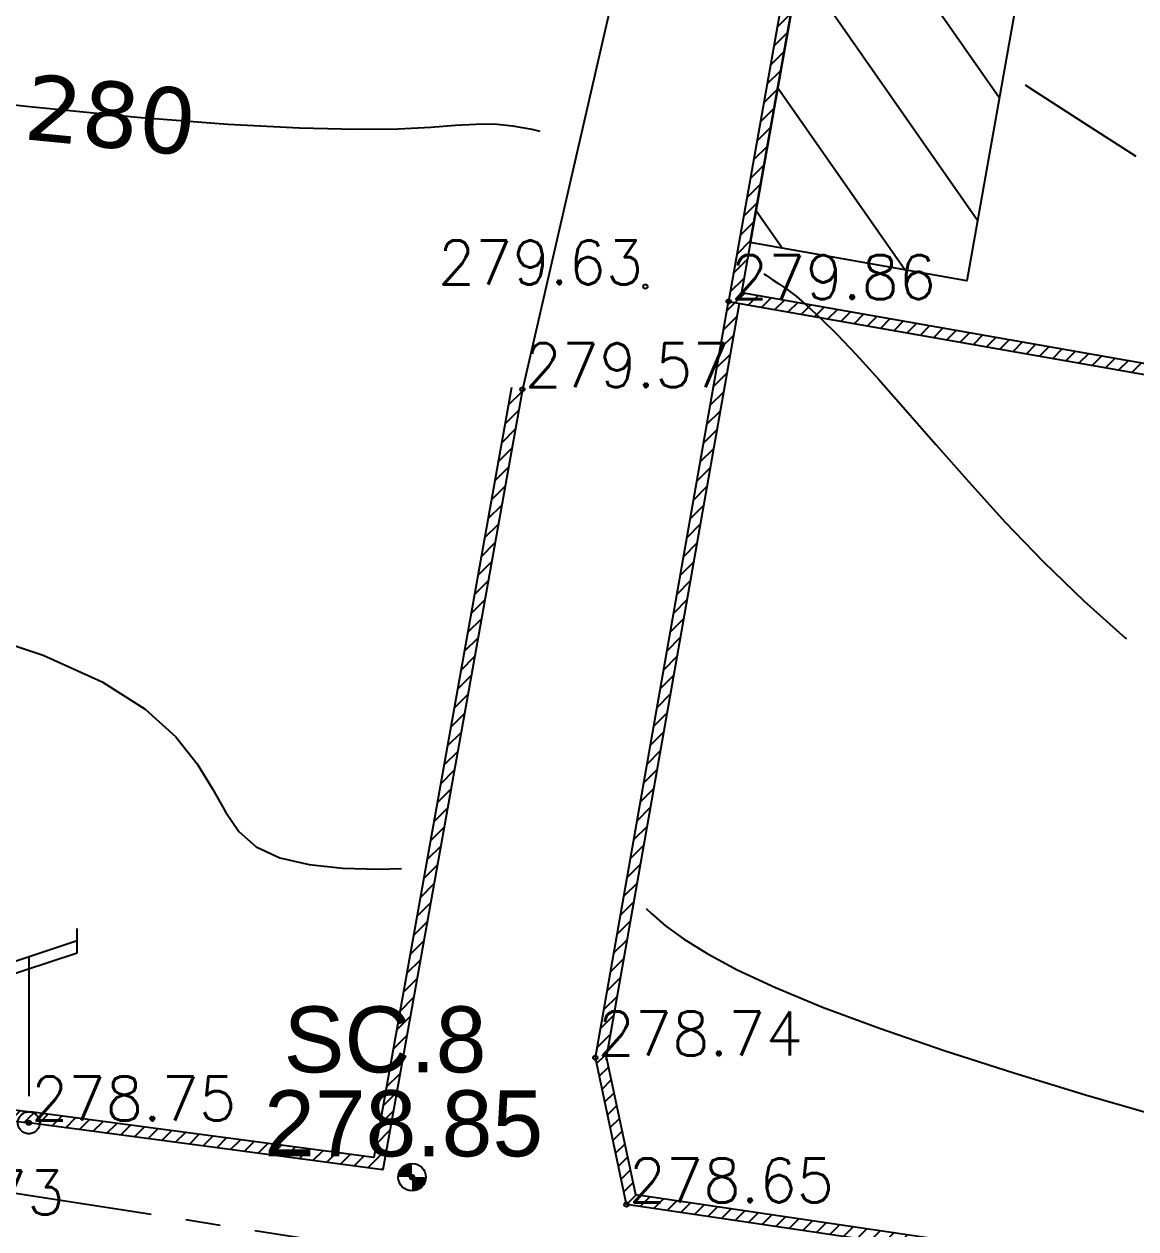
# Model space of a CAD drawing. Extents: x 524954 to 526204, y 9523489 to 9524010.
# Drawn here: x 525813.97 to 525839.24, y 9523701.5 to 9523728.89 of the extents above; entities that cross this region are included whole.
import ezdxf
from ezdxf.enums import TextEntityAlignment as Align

# ---------------------------------------------------------------- set-up
doc = ezdxf.new("R2010")
doc.units = 0
doc.header["$PDMODE"] = 33
doc.header["$PDSIZE"] = 0.1
doc.linetypes.add('AXES2', pattern=[28.575, 19.05, -3.175, 3.175, -3.175])
doc.linetypes.add('CACHE2', pattern=[4.7625, 3.175, -1.5875])
for name, color, linetype in [('Axe_Piste', 3, 'AXES2'), ('Bati', 6, 'Continuous'), ('Bati_H', 1, 'Continuous'), ('Cloture', 7, 'Continuous'), ('CN_01_00', 3, 'Continuous'), ('CN_10_00', 1, 'Continuous'), ('Cotation Courbes de niveau', 7, 'Continuous'), ('Murs', 1, 'Continuous'), ('Réseau_Electrique', 1, 'CACHE2'), ('TopoAlt', 3, 'Continuous'), ('TopoAlt polygo', 7, 'Continuous'), ('TOPOJIS', 7, 'Continuous'), ('TOPOJIS polygo', 1, 'Continuous'), ('TopoMat polygo', 1, 'Continuous')]:
    doc.layers.add(name, color=color, linetype=linetype)
doc.styles.add('Arial 1.0', font='arial.ttf', dxfattribs={"width": 0.99, "height": 1})
doc.styles.add('Simplex 1.0', font='Simplex.shx', dxfattribs={"width": 0.99, "height": 1})
doc.styles.add('Verdana 1.0', font='verdana.ttf', dxfattribs={"width": 0.99, "height": 1})
doc.linetypes.add('LIMITE1', pattern='A,6.35,-2.54,[133,ltypeshp.shx,S=2.54,R=0,X=-2.54,Y=0],-2.54,25.4', length=36.83)
pattern_1 = [(45, (0, 0), (-0.1767766952966, 0.1767766952966), [])]

# ---------------------------------------------------------------- blocks, each defined once
blk = doc.blocks.new('TCPOINT M')
at = {"color": 0}
blk.add_point((0, 0), dxfattribs=at)
at = {"layer": 'TopoAlt', "style": 'Simplex 1.0', "width": 0.99}
blk.add_attdef('ALT', (0.15, 0.15), '', height=1, dxfattribs=at)
blk = doc.blocks.new('e004')
at = {"color": 0}
blk.add_line((0, 3.777478), (0, 0.25), dxfattribs=at)
for points in [[(-1.096503, 3.137365), (-1.096503, 3.412949), (1.096503, 4.142007), (1.096503, 4.417591)], [(-1.096503, 2.861781), (-1.096503, 3.137365), (1.096503, 3.866423), (1.096503, 4.142007)]]:
    blk.add_lwpolyline(points, dxfattribs=at)
blk.add_circle((0, 0), 0.25, dxfattribs=at)
blk = doc.blocks.new('TCPOINT polygo')
at = {"color": 0, "const_width": 0.075}
blk.add_lwpolyline([(0, 0.0375, 1), (0, -0.0375, 1)], format="xyb", close=True, dxfattribs=at)
at = {"color": 0}
blk.add_point((0, 0), dxfattribs=at)
at = {"layer": 'TopoAlt polygo', "style": 'Arial 1.0', "width": 0.99}
blk.add_attdef('ALT', (0.15, 0.15), '', height=2, dxfattribs=at)
at = {"layer": 'TopoMat polygo', "style": 'Arial 1.0', "width": 0.99}
blk.add_attdef('MAT', text='', height=2, dxfattribs=at).set_placement((0.15, -2.5), align=Align.TOP_LEFT)
blk = doc.blocks.new('t014')
at = {"color": 0, "const_width": 1.249375}
for points in [[(0, 0.625313, 0.414214), (-0.625313, 0, 1)], [(0, -0.625312, 0.414214), (0.625313, 0, 0.414214)]]:
    blk.add_lwpolyline(points, format="xyb", dxfattribs=at)
at = {"color": 0}
blk.add_circle((0, 0), 1.25, dxfattribs=at)

msp = doc.modelspace()

# ---------------------------------------------------------------- hatches: boundary and pattern name
at = {"layer": 'Bati_H'}
h = msp.add_hatch(dxfattribs=at)
h.set_pattern_fill('_U', color=256, scale=2, angle=124.9327, style=0, pattern_type=0)
h.set_pattern_definition([(124.93271597, (0, 0), (-1.6396500922, -1.145228176), [])])
h.paths.add_polyline_path([(525830.473, 9523723.923), (525832.094, 9523733.054), (525837.019, 9523732.179), (525835.398, 9523723.048)])
at = {"layer": 'Murs'}
h = msp.add_hatch(dxfattribs=at)
h.set_pattern_fill('_U', color=256, scale=0.25, angle=45, style=0, pattern_type=0)
h.set_pattern_definition(pattern_1)
h.paths.add_polyline_path([(525833.495, 9523742.374), (525829.981, 9523722.584), (525849.886, 9523719.086), (525852.284, 9523738.689), (525852.284, 9523738.689)])
h.paths.add_polyline_path([(525833.696, 9523742.079), (525830.271, 9523722.786), (525849.67, 9523719.377), (525852.007, 9523738.488)], flags=0)
h = msp.add_hatch(dxfattribs=at)
h.set_pattern_fill('_U', color=256, scale=0.25, angle=45, style=0, pattern_type=0)
h.set_pattern_definition(pattern_1)
h.paths.add_polyline_path([(525785.02, 9523728.405), (525781.532, 9523709.019), (525787.802, 9523707.277), (525814.073, 9523703.914), (525814.105, 9523704.162), (525787.851, 9523707.523), (525781.819, 9523709.199), (525785.266, 9523728.361)])
h = msp.add_hatch(dxfattribs=at)
h.set_pattern_fill('_U', color=256, scale=0.25, angle=45, style=0, pattern_type=0)
h.set_pattern_definition(pattern_1)
h.paths.add_polyline_path([(525826.951, 9523705.394), (525829.981, 9523722.584), (525830.227, 9523722.54), (525827.198, 9523705.351)])
h = msp.add_hatch(dxfattribs=at)
h.set_pattern_fill('_U', color=256, scale=0.25, angle=45, style=0, pattern_type=0)
h.set_pattern_definition(pattern_1)
h.paths.add_polyline_path([(525825.293, 9523720.582), (525822.121, 9523702.846), (525814.073, 9523703.914), (525814.106, 9523704.162), (525821.917, 9523703.125), (525825.047, 9523720.626)])
h = msp.add_hatch(dxfattribs=at)
h.set_pattern_fill('_U', color=256, scale=0.25, angle=45, style=0, pattern_type=0)
h.set_pattern_definition(pattern_1)
h.paths.add_polyline_path([(525846.894, 9523699.216), (525827.66, 9523702.055), (525826.951, 9523705.394), (525827.196, 9523705.446), (525827.869, 9523702.277), (525846.931, 9523699.463)])

# ---------------------------------------------------------------- linework, layer by layer
at = {"layer": 'Axe_Piste', "ltscale": 0.25, "flags": 128}
msp.add_lwpolyline([(525613.228, 9523720.669), (525626.827, 9523720.401), (525643.945, 9523719.587), (525674.498, 9523717.677), (525731.479, 9523713.01), (525740.572, 9523711.637), (525777.063, 9523706.435), (525784.098, 9523706.94), (525827.588, 9523700.163)], dxfattribs=at)
at = {"layer": 'Bati', "flags": 128}
msp.add_lwpolyline([(525830.473, 9523723.923), (525832.094, 9523733.054), (525837.019, 9523732.179), (525835.398, 9523723.048)], close=True, dxfattribs=at)
at = {"layer": 'Cloture', "linetype": 'LIMITE1', "ltscale": 0.1, "flags": 128}
msp.add_lwpolyline([(525830.481, 9523743.136), (525825.293, 9523720.582)], dxfattribs=at)
at = {"layer": 'Cloture', "flags": 128}
for points in [[(525833.495, 9523742.374), (525829.981, 9523722.584), (525849.886, 9523719.086), (525852.284, 9523738.689), (525852.284, 9523738.689)], [(525833.696, 9523742.079), (525830.271, 9523722.786), (525849.67, 9523719.377), (525852.007, 9523738.488)]]:
    msp.add_lwpolyline(points, close=True, dxfattribs=at)
for points in [[(525785.02, 9523728.405), (525781.532, 9523709.019), (525787.802, 9523707.277), (525814.073, 9523703.914)], [(525785.266, 9523728.361), (525781.819, 9523709.199), (525787.851, 9523707.523), (525814.105, 9523704.162)], [(525826.951, 9523705.394), (525829.981, 9523722.584)], [(525827.198, 9523705.351), (525830.227, 9523722.54)], [(525825.293, 9523720.582), (525822.121, 9523702.846), (525814.073, 9523703.914)], [(525825.047, 9523720.626), (525821.917, 9523703.125), (525814.106, 9523704.162)], [(525846.894, 9523699.216), (525827.66, 9523702.055), (525826.951, 9523705.394)], [(525846.931, 9523699.463), (525827.869, 9523702.277), (525827.196, 9523705.446)]]:
    msp.add_lwpolyline(points, dxfattribs=at)
at = {"layer": 'CN_01_00', "flags": 128}
for points, elevation in [([(525836.72, 9523727.504), (525836.943, 9523727.358), (525838.033, 9523726.654), (525839.24, 9523725.881)], 281), ([(525812.658, 9523715.117), (525814.402, 9523714.546), (525815.741, 9523713.94), (525816.721, 9523713.313), (525817.416, 9523712.685), (525817.902, 9523712.075), (525818.252, 9523711.501), (525818.542, 9523710.982), (525818.847, 9523710.536), (525819.24, 9523710.183), (525819.778, 9523709.935), (525820.445, 9523709.781), (525821.204, 9523709.702), (525822.02, 9523709.682), (525822.545, 9523709.695)], 279), ([(525828.103, 9523708.784), (525828.232, 9523708.66), (525828.547, 9523708.392), (525828.958, 9523708.092), (525829.492, 9523707.759), (525830.178, 9523707.392), (525831.043, 9523706.987), (525832.117, 9523706.544), (525833.411, 9523706.064), (525834.88, 9523705.56), (525836.462, 9523705.05), (525838.097, 9523704.551), (525839.724, 9523704.08), (525841.28, 9523703.653), (525841.61, 9523703.569)], 279)]:
    msp.add_lwpolyline(points, dxfattribs=dict(at, elevation=elevation))
at = {"layer": 'CN_10_00', "elevation": 280, "flags": 128}
for points in [[(525806.108, 9523727.956), (525808.004, 9523727.713), (525811.131, 9523727.337), (525814.016, 9523727.017), (525816.534, 9523726.77), (525818.594, 9523726.61), (525820.227, 9523726.525), (525821.498, 9523726.496), (525822.47, 9523726.508), (525823.208, 9523726.544), (525823.774, 9523726.585), (525824.233, 9523726.615), (525824.648, 9523726.617), (525825.071, 9523726.577), (525825.505, 9523726.501), (525825.69, 9523726.456)], [(525830.778, 9523723.209), (525830.838, 9523723.169), (525830.973, 9523723.081), (525831.125, 9523722.983), (525831.302, 9523722.86), (525831.513, 9523722.699), (525831.767, 9523722.485), (525832.073, 9523722.203), (525832.441, 9523721.839), (525832.88, 9523721.379), (525833.399, 9523720.807), (525834.003, 9523720.116), (525834.688, 9523719.329), (525835.445, 9523718.472), (525836.263, 9523717.575), (525837.136, 9523716.667), (525838.052, 9523715.777), (525839.004, 9523714.932), (525839.023, 9523714.917)]]:
    msp.add_lwpolyline(points, dxfattribs=at)

# ---------------------------------------------------------------- block references
at = {"layer": 'Réseau_Electrique'}
msp.add_blockref('e004', (525814.073, 9523703.914), dxfattribs=at)
at = {"layer": 'TOPOJIS'}
ref = msp.add_blockref('TCPOINT M', (525828.089, 9523722.921, 279.63), dxfattribs=at)
ref.add_attrib('ALT', '279.63', dxfattribs={"layer": 'TopoAlt', "height": 1, "style": 'Simplex 1.0', "width": 0.99}).set_placement((525828.039, 9523722.971, 279.63), align=Align.RIGHT)
ref = msp.add_blockref('TCPOINT M', (525829.981, 9523722.584, 279.86), dxfattribs=at)
ref.add_attrib('ALT', '279.86', (525830.031, 9523722.634, 279.86), dxfattribs={"layer": 'TopoAlt', "height": 1, "style": 'Simplex 1.0', "width": 0.99})
ref = msp.add_blockref('TCPOINT M', (525825.293, 9523720.582, 279.57), dxfattribs=at)
ref.add_attrib('ALT', '279.57', (525825.343, 9523720.632, 279.57), dxfattribs={"layer": 'TopoAlt', "height": 1, "style": 'Simplex 1.0', "width": 0.99})
ref = msp.add_blockref('TCPOINT M', (525826.951, 9523705.394, 278.74), dxfattribs=at)
ref.add_attrib('ALT', '278.74', (525827.001, 9523705.444, 278.74), dxfattribs={"layer": 'TopoAlt', "height": 1, "style": 'Simplex 1.0', "width": 0.99})
ref = msp.add_blockref('TCPOINT M', (525814.073, 9523703.914, 278.75), dxfattribs=at)
ref.add_attrib('ALT', '278.75', (525814.123, 9523703.964, 278.75), dxfattribs={"layer": 'TopoAlt', "height": 1, "style": 'Simplex 1.0', "width": 0.99})
ref = msp.add_blockref('TCPOINT M', (525827.66, 9523702.055, 278.65), dxfattribs=at)
ref.add_attrib('ALT', '278.65', (525827.71, 9523702.105, 278.65), dxfattribs={"layer": 'TopoAlt', "height": 1, "style": 'Simplex 1.0', "width": 0.99})
ref = msp.add_blockref('TCPOINT M', (525810.168, 9523701.778, 278.73), dxfattribs=at)
ref.add_attrib('ALT', '278.73', (525810.218, 9523701.828, 278.73), dxfattribs={"layer": 'TopoAlt', "height": 1, "style": 'Simplex 1.0', "width": 0.99})
at = {"layer": 'TOPOJIS polygo'}
ref = msp.add_blockref('TCPOINT polygo', (525822.784, 9523702.678, 278.85), dxfattribs=at)
ref.add_attrib('MAT', 'SC.8', (525819.864, 9523705.059, 278.85), dxfattribs={"layer": 'TopoMat polygo', "height": 1.5, "style": 'Arial 1.0', "width": 0.99})
ref.add_attrib('ALT', '278.85', dxfattribs={"layer": 'TopoAlt polygo', "height": 1.5, "style": 'Arial 1.0', "width": 0.99}).set_placement((525819.421, 9523704.651, 278.85), align=Align.TOP_LEFT)
at = {"layer": 'TOPOJIS polygo', "xscale": 0.25, "yscale": 0.25, "zscale": 0.25}
msp.add_blockref('t014', (525822.784, 9523702.678, 278.853), dxfattribs=at)

# ---------------------------------------------------------------- texts
at = {"layer": 'Cotation Courbes de niveau', "style": 'Verdana 1.0', "width": 0.99}
msp.add_text('280', height=1.5, rotation=354.4161, dxfattribs=at).set_placement((525815.937, 9523726.829, 280), align=Align.MIDDLE_CENTER)

doc.saveas('drawing.dxf')
